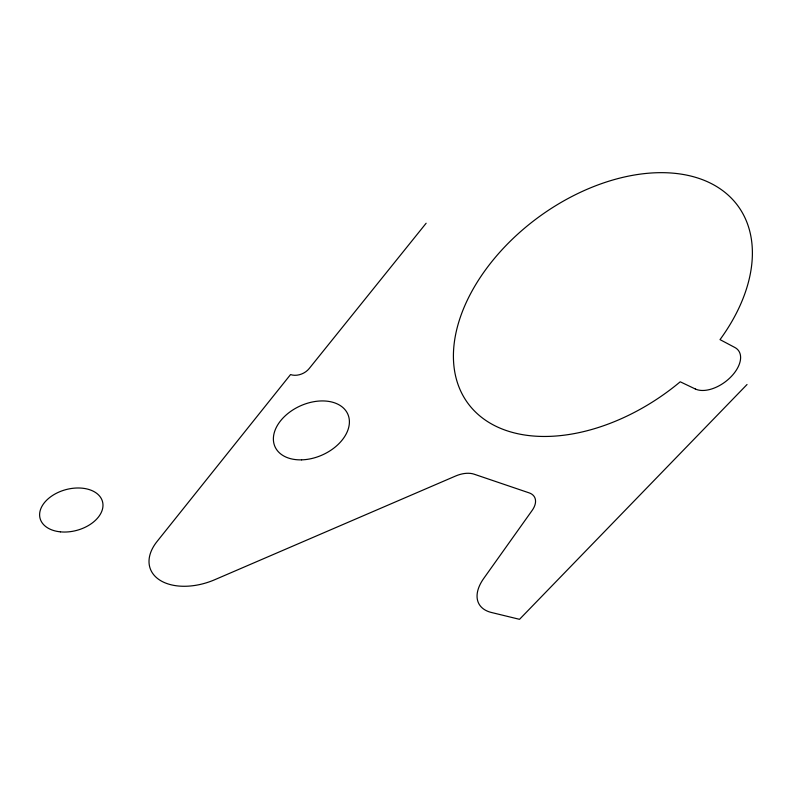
<?xml version="1.0" encoding="UTF-8"?>
<svg xmlns="http://www.w3.org/2000/svg" width="792" height="792" viewBox="0 0 792 792"><rect width="100%" height="100%" fill="white"/><g stroke="black" fill="none" stroke-linecap="round" stroke-linejoin="round"><path stroke-width="1.19" d="M426.136 223.235L309.147 368.607A13.969 9.93 -24.3 0 1 290.555 374.557L157.024 541.53A51.975 32.482 -19.9 0 0 159.449 579.883A51.975 32.482 -19.9 0 0 214.761 579.714L455.578 476.032A23.73 14.513 -28.5 0 1 474.091 474.18L529.165 492.881A22.78 13.395 -29.8 0 1 532.135 510.444L483.763 578.398A48.074 26.482 -29 0 0 491.505 612.503L519.522 619.324L747.034 384.516M695.356 389.001L680.229 381.793A167.231 108.524 -36.1 0 1 454.846 372.408A167.231 108.524 -36.1 0 1 642.193 173.874A167.231 108.524 -36.1 0 1 720.017 339.62L734.867 347.49A29.433 17.206 -36.7 0 1 731.372 376.418A29.433 17.206 -36.7 0 1 695.356 389.001M301.574 459.855A39.877 26.878 -24.2 0 0 348.094 414.82A39.877 26.878 -24.2 0 0 284.496 416.513A39.877 26.878 -24.2 0 0 301.574 459.855M60.39 531.848A32.323 21.087 -15.1 0 0 102.514 501.633A32.323 21.087 -15.1 0 0 50.975 496.564A32.323 21.087 -15.1 0 0 60.39 531.848"/></g></svg>
